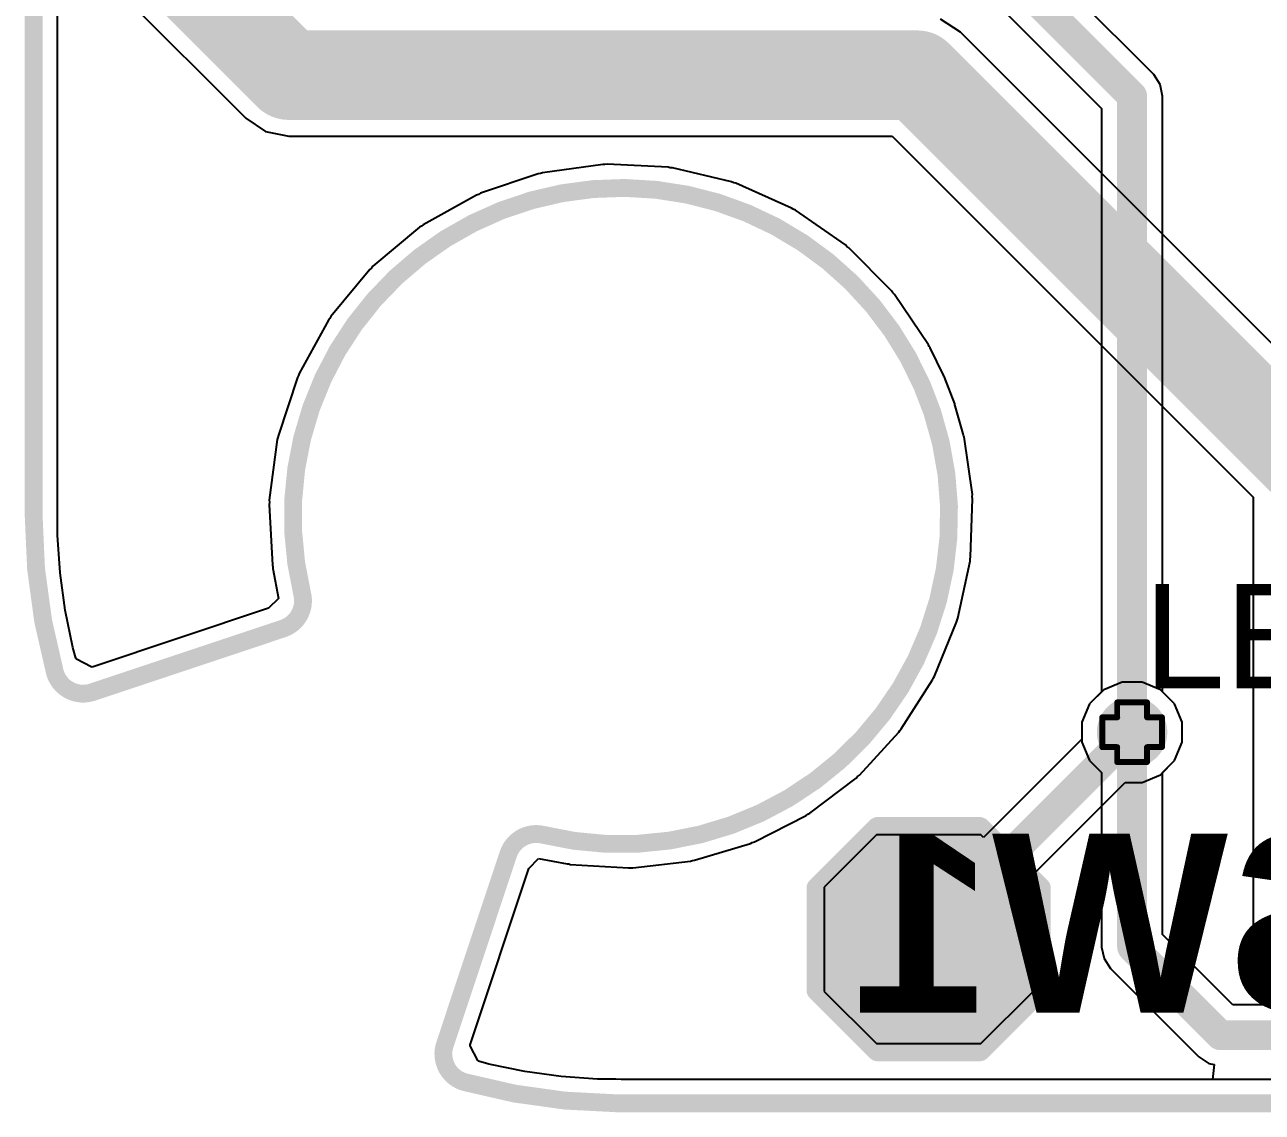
# Model space of a CAD drawing. Header units: inches. Extents: x -25 to 271, y -41 to 15.
# Drawn here: x -21.6 to -11.06, y -38.06 to -28.81 of the extents above; entities that cross this region are included whole.
import ezdxf

# ---------------------------------------------------------------- set-up
doc = ezdxf.new("R2010")
doc.units = ezdxf.units.IN
for name, color, linetype in [('Board_outline', 216, 'Continuous'), ('Bottom Layer', 5, 'Continuous'), ('Bottom Overlay', 54, 'Continuous'), ('Bottom Paste', 16, 'Continuous'), ('Bottom Solder', 6, 'Continuous'), ('Drill Drawing', 1, 'Continuous'), ('Top Layer', 1, 'Continuous'), ('Top Overlay', 2, 'Continuous'), ('Via Holes', 16, 'Continuous')]:
    doc.layers.add(name, color=color, linetype=linetype)
doc.styles.add('Arial', font='', dxfattribs={"height": 0.2})
doc.styles.add('Arial_Bold', font='', dxfattribs={"height": 0.2})
doc.styles.get('Arial').set_extended_font_data('Arial')
doc.styles.get('Arial_Bold').set_extended_font_data('Arial', bold=True)

# ---------------------------------------------------------------- blocks, each defined once
blk = doc.blocks.new('TEST_POINT_B_73')
at = {"layer": 'Bottom Layer'}
blk.add_hatch(color=5, dxfattribs=at).paths.add_polyline_path([(0.381, 0.762), (-0.381, 0.762), (-0.762, 0.381), (-0.762, -0.381), (-0.381, -0.762), (0.381, -0.762), (0.762, -0.381), (0.762, 0.381)])
at = {"layer": 'Bottom Paste'}
blk.add_hatch(color=16, dxfattribs=at).paths.add_polyline_path([(0.381, 0.762), (-0.381, 0.762), (-0.762, 0.381), (-0.762, -0.381), (-0.381, -0.762), (0.381, -0.762), (0.762, -0.381), (0.762, 0.381)])
at = {"layer": 'Bottom Solder'}
blk.add_hatch(color=6, dxfattribs=at).paths.add_polyline_path([(0.432, 0.864), (-0.432, 0.864), (-0.864, 0.432), (-0.864, -0.432), (-0.432, -0.864), (0.432, -0.864), (0.864, -0.432), (0.864, 0.432)])
at = {"layer": 'Bottom Overlay'}
for points in [[(-0.432, 0.94, 0.2, 0.2, 0), (-0.94, 0.432, 0.2, 0.2, 0)], [(0.432, 0.94, 0.2, 0.2, 0), (-0.432, 0.94, 0.2, 0.2, 0)], [(0.94, 0.432, 0.2, 0.2, 0), (0.432, 0.94, 0.2, 0.2, 0)], [(-0.94, 0.432, 0.2, 0.2, 0), (-0.94, -0.432, 0.2, 0.2, 0)], [(0.94, 0.432, 0.2, 0.2, 0), (0.94, -0.432, 0.2, 0.2, 0)], [(-0.432, -0.94, 0.2, 0.2, 0), (-0.94, -0.432, 0.2, 0.2, 0)], [(0.94, -0.432, 0.2, 0.2, 0), (0.432, -0.94, 0.2, 0.2, 0)], [(0.432, -0.94, 0.2, 0.2, 0), (-0.432, -0.94, 0.2, 0.2, 0)]]:
    blk.add_lwpolyline(points, format="xyseb", dxfattribs=at)
for points in [[(-0.482, 0.94, 0.1, 0.1, 1), (-0.382, 0.94, 0.1, 0.1, 1)], [(-0.482, 0.94, 0.1, 0.1, 1), (-0.382, 0.94, 0.1, 0.1, 1)], [(0.382, 0.94, 0.1, 0.1, 1), (0.482, 0.94, 0.1, 0.1, 1)], [(0.382, 0.94, 0.1, 0.1, 1), (0.482, 0.94, 0.1, 0.1, 1)], [(-0.99, 0.432, 0.1, 0.1, 1), (-0.89, 0.432, 0.1, 0.1, 1)], [(-0.99, 0.432, 0.1, 0.1, 1), (-0.89, 0.432, 0.1, 0.1, 1)], [(0.89, 0.432, 0.1, 0.1, 1), (0.99, 0.432, 0.1, 0.1, 1)], [(0.89, 0.432, 0.1, 0.1, 1), (0.99, 0.432, 0.1, 0.1, 1)], [(-0.99, -0.432, 0.1, 0.1, 1), (-0.89, -0.432, 0.1, 0.1, 1)], [(-0.99, -0.432, 0.1, 0.1, 1), (-0.89, -0.432, 0.1, 0.1, 1)], [(0.89, -0.432, 0.1, 0.1, 1), (0.99, -0.432, 0.1, 0.1, 1)], [(0.89, -0.432, 0.1, 0.1, 1), (0.99, -0.432, 0.1, 0.1, 1)], [(-0.482, -0.94, 0.1, 0.1, 1), (-0.382, -0.94, 0.1, 0.1, 1)], [(-0.482, -0.94, 0.1, 0.1, 1), (-0.382, -0.94, 0.1, 0.1, 1)], [(0.382, -0.94, 0.1, 0.1, 1), (0.482, -0.94, 0.1, 0.1, 1)], [(0.382, -0.94, 0.1, 0.1, 1), (0.482, -0.94, 0.1, 0.1, 1)]]:
    blk.add_lwpolyline(points, format="xyseb", close=True, dxfattribs=at)

msp = doc.modelspace()

# ---------------------------------------------------------------- hatches: boundary and pattern name
at = {"layer": 'Bottom Layer'}
h = msp.add_hatch(color=5, dxfattribs=at)
edge = h.paths.add_edge_path()
edge.add_arc((-12.167, -34.829), 0.3, 0, 360)
at = {"layer": 'Top Layer'}
h = msp.add_hatch(color=1, dxfattribs=at)
edge = h.paths.add_edge_path()
edge.add_arc((-12.167, -34.829), 0.3, 0, 360)
at = {"layer": 'Via Holes'}
h = msp.add_hatch(color=7, dxfattribs=at)
edge = h.paths.add_edge_path()
edge.add_arc((-12.167, -34.829), 0.15, 0, 360)

# ---------------------------------------------------------------- linework, layer by layer
at = {"layer": 'Board_outline'}
for points in [[(-21.519, -32.989, 0.152, 0.152, 0), (-21.519, 2.011, 0.152, 0.152, 0)], [(-19.233, -33.651, 0.152, 0.152, -0.918669), (-13.955, -31.878, 0.152, 0.152, 0)], [(-13.955, -31.878, 0.152, 0.152, 0), (-13.868, -32.105, 0.152, 0.152, 0)], [(-13.868, -32.105, 0.152, 0.152, -0.589842), (-17.181, -35.703, 0.152, 0.152, 0)], [(-21.339, -34.317, 0.152, 0.152, -0.067325), (-21.519, -32.989, 0.152, 0.152, 0)], [(-19.233, -33.651, 0.152, 0.152, -0.390333), (-19.397, -33.947, 0.152, 0.152, 0)], [(-21.019, -34.488, 0.152, 0.152, 0), (-19.397, -33.947, 0.152, 0.152, 0)], [(-21.019, -34.488, 0.152, 0.152, -0.429718), (-21.339, -34.317, 0.152, 0.152, 0)], [(-17.478, -35.867, 0.152, 0.152, -0.390327), (-17.181, -35.703, 0.152, 0.152, 0)], [(-18.018, -37.489, 0.152, 0.152, 0), (-17.478, -35.867, 0.152, 0.152, 0)], [(-17.847, -37.809, 0.152, 0.152, -0.429723), (-18.018, -37.489, 0.152, 0.152, 0)], [(-16.564, -37.988, 0.152, 0.152, -0.065034), (-17.847, -37.809, 0.152, 0.152, 0)], [(-16.564, -37.988, 0.152, 0.152, 0), (-16.519, -37.988, 0.152, 0.152, 0)], [(-16.519, -37.988, 0.152, 0.152, 0), (73.481, -37.988, 0.152, 0.152, 0)]]:
    msp.add_lwpolyline(points, format="xyseb", dxfattribs=at)
for points in [[(-13.993, -31.878, 0.0762, 0.0762, 1), (-13.917, -31.878, 0.0762, 0.0762, 1)], [(-13.993, -31.878, 0.0762, 0.0762, 1), (-13.917, -31.878, 0.0762, 0.0762, 1)], [(-13.906, -32.105, 0.0762, 0.0762, 1), (-13.83, -32.105, 0.0762, 0.0762, 1)], [(-13.906, -32.105, 0.0762, 0.0762, 1), (-13.83, -32.105, 0.0762, 0.0762, 1)], [(-21.557, -32.989, 0.0762, 0.0762, 1), (-21.481, -32.989, 0.0762, 0.0762, 1)], [(-21.557, -32.989, 0.0762, 0.0762, 1), (-21.481, -32.989, 0.0762, 0.0762, 1)], [(-19.271, -33.651, 0.0762, 0.0762, 1), (-19.195, -33.651, 0.0762, 0.0762, 1)], [(-19.271, -33.651, 0.0762, 0.0762, 1), (-19.195, -33.651, 0.0762, 0.0762, 1)], [(-19.435, -33.947, 0.0762, 0.0762, 1), (-19.359, -33.947, 0.0762, 0.0762, 1)], [(-19.435, -33.947, 0.0762, 0.0762, 1), (-19.359, -33.947, 0.0762, 0.0762, 1)], [(-21.377, -34.317, 0.0762, 0.0762, 1), (-21.301, -34.317, 0.0762, 0.0762, 1)], [(-21.377, -34.317, 0.0762, 0.0762, 1), (-21.301, -34.317, 0.0762, 0.0762, 1)], [(-21.057, -34.488, 0.0762, 0.0762, 1), (-20.981, -34.488, 0.0762, 0.0762, 1)], [(-21.057, -34.488, 0.0762, 0.0762, 1), (-20.981, -34.488, 0.0762, 0.0762, 1)], [(-17.219, -35.703, 0.0762, 0.0762, 1), (-17.143, -35.703, 0.0762, 0.0762, 1)], [(-17.219, -35.703, 0.0762, 0.0762, 1), (-17.143, -35.703, 0.0762, 0.0762, 1)], [(-17.516, -35.867, 0.0762, 0.0762, 1), (-17.44, -35.867, 0.0762, 0.0762, 1)], [(-17.516, -35.867, 0.0762, 0.0762, 1), (-17.44, -35.867, 0.0762, 0.0762, 1)], [(-18.056, -37.489, 0.0762, 0.0762, 1), (-17.98, -37.489, 0.0762, 0.0762, 1)], [(-18.056, -37.489, 0.0762, 0.0762, 1), (-17.98, -37.489, 0.0762, 0.0762, 1)], [(-17.885, -37.809, 0.0762, 0.0762, 1), (-17.809, -37.809, 0.0762, 0.0762, 1)], [(-17.885, -37.809, 0.0762, 0.0762, 1), (-17.809, -37.809, 0.0762, 0.0762, 1)], [(-16.602, -37.988, 0.0762, 0.0762, 1), (-16.526, -37.988, 0.0762, 0.0762, 1)], [(-16.602, -37.988, 0.0762, 0.0762, 1), (-16.526, -37.988, 0.0762, 0.0762, 1)], [(-16.557, -37.988, 0.0762, 0.0762, 1), (-16.481, -37.988, 0.0762, 0.0762, 1)], [(-16.557, -37.988, 0.0762, 0.0762, 1), (-16.481, -37.988, 0.0762, 0.0762, 1)]]:
    msp.add_lwpolyline(points, format="xyseb", close=True, dxfattribs=at)
at = {"layer": 'Bottom Layer'}
for p, q in [((-21.315, -32.989), (-21.315, -28.14)), ((-21.138, -28.176), (-19.713, -29.602)), ((-13.629, -28.869), (-13.797, -28.757)), ((-10.251, -32.247), (-13.629, -28.869)), ((-19.713, -29.602), (-19.545, -29.714)), ((-19.545, -29.714), (-19.346, -29.753)), ((-19.346, -29.753), (-14.21, -29.753)), ((-14.21, -29.753), (-11.135, -32.828)), ((-16.674, -29.995), (-17.187, -30.067)), ((-16.655, -29.996), (-16.674, -29.995)), ((-16.636, -29.993), (-16.655, -29.996)), ((-16.118, -30.018), (-16.636, -29.993)), ((-16.1, -30.023), (-16.118, -30.018)), ((-16.081, -30.023), (-16.1, -30.023)), ((-15.577, -30.143), (-16.081, -30.023)), ((-17.224, -30.075), (-17.715, -30.24)), ((-17.205, -30.073), (-17.224, -30.075)), ((-17.187, -30.067), (-17.205, -30.073)), ((-15.559, -30.151), (-15.577, -30.143)), ((-15.541, -30.155), (-15.559, -30.151)), ((-15.067, -30.366), (-15.541, -30.155)), ((-17.75, -30.256), (-18.202, -30.509)), ((-17.732, -30.25), (-17.75, -30.256)), ((-17.715, -30.24), (-17.732, -30.25)), ((-15.052, -30.377), (-15.067, -30.366)), ((-15.034, -30.385), (-15.052, -30.377)), ((-14.608, -30.679), (-15.034, -30.385)), ((-18.233, -30.53), (-18.631, -30.862)), ((-18.217, -30.521), (-18.233, -30.53)), ((-18.202, -30.509), (-18.217, -30.521)), ((-14.595, -30.693), (-14.608, -30.679)), ((-14.579, -30.704), (-14.595, -30.693)), ((-14.214, -31.072), (-14.579, -30.704)), ((-18.631, -30.862), (-18.643, -30.877)), ((-18.658, -30.889), (-18.988, -31.289)), ((-18.643, -30.877), (-18.658, -30.889)), ((-14.204, -31.088), (-14.214, -31.072)), ((-14.19, -31.101), (-14.204, -31.088)), ((-13.9, -31.531), (-14.19, -31.101)), ((-18.988, -31.289), (-18.997, -31.306)), ((-19.009, -31.32), (-19.259, -31.774)), ((-18.997, -31.306), (-19.009, -31.32)), ((-13.895, -31.544), (-13.9, -31.531)), ((-13.886, -31.555), (-13.895, -31.544)), ((-13.772, -31.788), (-13.886, -31.555)), ((-19.274, -31.809), (-19.436, -32.301)), ((-19.265, -31.792), (-19.274, -31.809)), ((-19.259, -31.774), (-19.265, -31.792)), ((-13.77, -31.797), (-13.772, -31.788)), ((-13.765, -31.805), (-13.77, -31.797)), ((-13.677, -32.032), (-13.765, -31.805)), ((-13.676, -32.041), (-13.677, -32.032)), ((-13.672, -32.05), (-13.676, -32.041)), ((-13.604, -32.288), (-13.672, -32.05)), ((-19.445, -32.338), (-19.513, -32.852)), ((-19.439, -32.32), (-19.445, -32.338)), ((-19.436, -32.301), (-19.439, -32.32)), ((-13.603, -32.302), (-13.604, -32.288)), ((-13.598, -32.315), (-13.603, -32.302)), ((-13.527, -32.805), (-13.598, -32.315)), ((-19.512, -32.871), (-19.514, -32.889)), ((-19.513, -32.852), (-19.512, -32.871)), ((-13.542, -33.337), (-13.525, -32.841)), ((-13.528, -32.823), (-13.527, -32.805)), ((-13.525, -32.841), (-13.528, -32.823)), ((-11.135, -32.828), (-11.135, -35.636)), ((-19.514, -32.889), (-19.487, -33.407)), ((-21.315, -33.15), (-21.315, -32.989)), ((-21.293, -33.472), (-21.315, -33.15)), ((-13.65, -33.857), (-13.546, -33.373)), ((-13.546, -33.355), (-13.542, -33.337)), ((-13.546, -33.373), (-13.546, -33.355)), ((-21.25, -33.791), (-21.293, -33.472)), ((-19.487, -33.407), (-19.483, -33.421)), ((-19.483, -33.421), (-19.483, -33.435)), ((-19.483, -33.435), (-19.434, -33.69)), ((-19.434, -33.69), (-19.519, -33.773)), ((-21.186, -34.107), (-21.25, -33.791)), ((-19.519, -33.773), (-21.022, -34.274)), ((-13.849, -34.351), (-13.661, -33.892)), ((-13.661, -33.892), (-13.657, -33.874)), ((-13.657, -33.874), (-13.65, -33.857)), ((-21.16, -34.2), (-21.186, -34.107)), ((-21.155, -34.206), (-21.16, -34.2)), ((-21.03, -34.273), (-21.155, -34.206)), ((-21.022, -34.274), (-21.03, -34.273)), ((-14.132, -34.801), (-13.866, -34.383)), ((-13.866, -34.383), (-13.859, -34.366)), ((-13.859, -34.366), (-13.849, -34.351)), ((-12.252, -34.402), (-12.408, -34.467)), ((-12.082, -34.402), (-12.252, -34.402)), ((-11.925, -34.467), (-12.082, -34.402)), ((-12.408, -34.467), (-12.529, -34.587)), ((-11.805, -34.587), (-11.925, -34.467)), ((-12.529, -34.587), (-12.594, -34.744)), ((-11.74, -34.744), (-11.805, -34.587)), ((-12.594, -34.744), (-12.594, -34.889)), ((-11.74, -34.914), (-11.74, -34.744)), ((-14.489, -35.194), (-14.154, -34.83)), ((-14.154, -34.83), (-14.144, -34.814)), ((-14.144, -34.814), (-14.132, -34.801)), ((-12.594, -34.889), (-13.431, -35.726)), ((-11.805, -35.07), (-11.74, -34.914)), ((-11.925, -35.191), (-11.805, -35.07)), ((-12.082, -35.256), (-11.925, -35.191)), ((-14.911, -35.518), (-14.516, -35.219)), ((-14.516, -35.219), (-14.504, -35.205)), ((-14.504, -35.205), (-14.489, -35.194)), ((-13.064, -36.093), (-12.227, -35.256)), ((-12.227, -35.256), (-12.082, -35.256)), ((-15.383, -35.762), (-14.942, -35.537)), ((-14.942, -35.537), (-14.928, -35.526)), ((-14.928, -35.526), (-14.911, -35.518)), ((-14.343, -35.702), (-14.788, -36.147)), ((-13.454, -35.702), (-14.343, -35.702)), ((-13.431, -35.726), (-13.454, -35.702)), ((-11.135, -35.636), (-11.135, -36.652)), ((-15.892, -35.919), (-15.417, -35.776)), ((-15.417, -35.776), (-15.401, -35.767)), ((-15.401, -35.767), (-15.383, -35.762)), ((-17.303, -35.989), (-17.221, -35.903)), ((-17.221, -35.903), (-16.977, -35.951)), ((-16.419, -35.984), (-15.927, -35.927)), ((-15.927, -35.927), (-15.91, -35.921)), ((-15.91, -35.921), (-15.892, -35.919)), ((-17.804, -37.492), (-17.303, -35.989)), ((-16.977, -35.951), (-16.963, -35.951)), ((-16.963, -35.951), (-16.95, -35.955)), ((-16.95, -35.955), (-16.455, -35.985)), ((-16.455, -35.985), (-16.437, -35.983)), ((-16.437, -35.983), (-16.419, -35.984)), ((-13.01, -36.147), (-13.064, -36.093)), ((-14.788, -36.147), (-14.788, -37.036)), ((-13.01, -37.036), (-13.01, -36.147)), ((-11.135, -36.652), (-11.096, -36.85)), ((-11.096, -36.85), (-10.983, -37.018)), ((-14.788, -37.036), (-14.343, -37.48)), ((-13.454, -37.48), (-13.01, -37.036)), ((-17.803, -37.499), (-17.804, -37.492)), ((-17.736, -37.625), (-17.803, -37.499)), ((-14.343, -37.48), (-13.454, -37.48)), ((-17.731, -37.63), (-17.736, -37.625)), ((-17.643, -37.654), (-17.731, -37.63)), ((-17.338, -37.717), (-17.643, -37.654)), ((-17.029, -37.76), (-17.338, -37.717)), ((-16.718, -37.783), (-17.029, -37.76)), ((-16.563, -37.784), (-16.718, -37.783)), ((-16.518, -37.785), (-16.563, -37.784)), ((-10.397, -37.785), (-16.518, -37.785))]:
    msp.add_line(p, q, dxfattribs=at)
for points in [[(-20.772, -27.81, 0.762, 0.762, 0), (-19.346, -29.235, 0.762, 0.762, 0)], [(-19.346, -29.235, 0.762, 0.762, 0), (-13.995, -29.235, 0.762, 0.762, 0)], [(-13.995, -29.235, 0.762, 0.762, 0), (-10.617, -32.614, 0.762, 0.762, 0)], [(-13.868, -36.53, 0.254, 0.254, 0), (-12.167, -34.829, 0.254, 0.254, 0)]]:
    msp.add_lwpolyline(points, format="xyseb", dxfattribs=at)
for points in [[(-19.537, -29.235, 0.381, 0.381, 1), (-19.156, -29.235, 0.381, 0.381, 1)], [(-19.537, -29.235, 0.381, 0.381, 1), (-19.156, -29.235, 0.381, 0.381, 1)], [(-14.186, -29.235, 0.381, 0.381, 1), (-13.805, -29.235, 0.381, 0.381, 1)], [(-14.186, -29.235, 0.381, 0.381, 1), (-13.805, -29.235, 0.381, 0.381, 1)], [(-12.23, -34.829, 0.127, 0.127, 1), (-12.103, -34.829, 0.127, 0.127, 1)], [(-13.932, -36.53, 0.127, 0.127, 1), (-13.805, -36.53, 0.127, 0.127, 1)]]:
    msp.add_lwpolyline(points, format="xyseb", close=True, dxfattribs=at)
at = {"layer": 'Drill Drawing'}
for points in [[(-12.294, -34.702, 0.0508, 0.0508, 0), (-12.294, -34.575, 0.0508, 0.0508, 0)], [(-12.294, -34.575, 0.0508, 0.0508, 0), (-12.04, -34.575, 0.0508, 0.0508, 0)], [(-12.04, -34.702, 0.0508, 0.0508, 0), (-12.04, -34.575, 0.0508, 0.0508, 0)], [(-12.421, -34.956, 0.0508, 0.0508, 0), (-12.421, -34.702, 0.0508, 0.0508, 0)], [(-12.421, -34.702, 0.0508, 0.0508, 0), (-12.294, -34.702, 0.0508, 0.0508, 0)], [(-12.04, -34.702, 0.0508, 0.0508, 0), (-11.913, -34.702, 0.0508, 0.0508, 0)], [(-11.913, -34.956, 0.0508, 0.0508, 0), (-11.913, -34.702, 0.0508, 0.0508, 0)], [(-12.421, -34.956, 0.0508, 0.0508, 0), (-12.294, -34.956, 0.0508, 0.0508, 0)], [(-12.294, -35.083, 0.0508, 0.0508, 0), (-12.294, -34.956, 0.0508, 0.0508, 0)], [(-12.04, -34.956, 0.0508, 0.0508, 0), (-11.913, -34.956, 0.0508, 0.0508, 0)], [(-12.04, -35.083, 0.0508, 0.0508, 0), (-12.04, -34.956, 0.0508, 0.0508, 0)], [(-12.294, -35.083, 0.0508, 0.0508, 0), (-12.04, -35.083, 0.0508, 0.0508, 0)]]:
    msp.add_lwpolyline(points, format="xyseb", dxfattribs=at)
for points in [[(-12.306, -34.575, 0.0254, 0.0254, 1), (-12.281, -34.575, 0.0254, 0.0254, 1)], [(-12.306, -34.575, 0.0254, 0.0254, 1), (-12.281, -34.575, 0.0254, 0.0254, 1)], [(-12.052, -34.575, 0.0254, 0.0254, 1), (-12.027, -34.575, 0.0254, 0.0254, 1)], [(-12.052, -34.575, 0.0254, 0.0254, 1), (-12.027, -34.575, 0.0254, 0.0254, 1)], [(-12.433, -34.702, 0.0254, 0.0254, 1), (-12.408, -34.702, 0.0254, 0.0254, 1)], [(-12.433, -34.702, 0.0254, 0.0254, 1), (-12.408, -34.702, 0.0254, 0.0254, 1)], [(-12.306, -34.702, 0.0254, 0.0254, 1), (-12.281, -34.702, 0.0254, 0.0254, 1)], [(-12.306, -34.702, 0.0254, 0.0254, 1), (-12.281, -34.702, 0.0254, 0.0254, 1)], [(-12.052, -34.702, 0.0254, 0.0254, 1), (-12.027, -34.702, 0.0254, 0.0254, 1)], [(-12.052, -34.702, 0.0254, 0.0254, 1), (-12.027, -34.702, 0.0254, 0.0254, 1)], [(-11.925, -34.702, 0.0254, 0.0254, 1), (-11.9, -34.702, 0.0254, 0.0254, 1)], [(-11.925, -34.702, 0.0254, 0.0254, 1), (-11.9, -34.702, 0.0254, 0.0254, 1)], [(-12.433, -34.956, 0.0254, 0.0254, 1), (-12.408, -34.956, 0.0254, 0.0254, 1)], [(-12.433, -34.956, 0.0254, 0.0254, 1), (-12.408, -34.956, 0.0254, 0.0254, 1)], [(-12.306, -34.956, 0.0254, 0.0254, 1), (-12.281, -34.956, 0.0254, 0.0254, 1)], [(-12.306, -34.956, 0.0254, 0.0254, 1), (-12.281, -34.956, 0.0254, 0.0254, 1)], [(-12.052, -34.956, 0.0254, 0.0254, 1), (-12.027, -34.956, 0.0254, 0.0254, 1)], [(-12.052, -34.956, 0.0254, 0.0254, 1), (-12.027, -34.956, 0.0254, 0.0254, 1)], [(-11.925, -34.956, 0.0254, 0.0254, 1), (-11.9, -34.956, 0.0254, 0.0254, 1)], [(-11.925, -34.956, 0.0254, 0.0254, 1), (-11.9, -34.956, 0.0254, 0.0254, 1)], [(-12.306, -35.083, 0.0254, 0.0254, 1), (-12.281, -35.083, 0.0254, 0.0254, 1)], [(-12.306, -35.083, 0.0254, 0.0254, 1), (-12.281, -35.083, 0.0254, 0.0254, 1)], [(-12.052, -35.083, 0.0254, 0.0254, 1), (-12.027, -35.083, 0.0254, 0.0254, 1)], [(-12.052, -35.083, 0.0254, 0.0254, 1), (-12.027, -35.083, 0.0254, 0.0254, 1)]]:
    msp.add_lwpolyline(points, format="xyseb", close=True, dxfattribs=at)
at = {"layer": 'Top Layer'}
for p, q in [((-11.983, -29.23), (-20.798, -20.416)), ((-21.315, -32.989), (-21.315, -20.811)), ((-21.188, -20.758), (-12.426, -29.52)), ((-11.927, -29.314), (-11.983, -29.23)), ((-11.908, -29.413), (-11.927, -29.314)), ((-11.908, -34.484), (-11.908, -29.413)), ((-12.426, -29.52), (-12.426, -34.484)), ((-16.674, -29.995), (-17.187, -30.067)), ((-16.655, -29.996), (-16.674, -29.995)), ((-16.636, -29.993), (-16.655, -29.996)), ((-16.118, -30.018), (-16.636, -29.993)), ((-16.1, -30.023), (-16.118, -30.018)), ((-16.081, -30.023), (-16.1, -30.023)), ((-15.577, -30.143), (-16.081, -30.023)), ((-17.224, -30.075), (-17.715, -30.24)), ((-17.205, -30.073), (-17.224, -30.075)), ((-17.187, -30.067), (-17.205, -30.073)), ((-15.559, -30.151), (-15.577, -30.143)), ((-15.541, -30.155), (-15.559, -30.151)), ((-15.067, -30.366), (-15.541, -30.155)), ((-17.75, -30.256), (-18.202, -30.509)), ((-17.732, -30.25), (-17.75, -30.256)), ((-17.715, -30.24), (-17.732, -30.25)), ((-15.052, -30.377), (-15.067, -30.366)), ((-15.034, -30.385), (-15.052, -30.377)), ((-14.608, -30.679), (-15.034, -30.385)), ((-18.233, -30.53), (-18.631, -30.862)), ((-18.217, -30.521), (-18.233, -30.53)), ((-18.202, -30.509), (-18.217, -30.521)), ((-14.595, -30.693), (-14.608, -30.679)), ((-14.579, -30.704), (-14.595, -30.693)), ((-14.214, -31.072), (-14.579, -30.704)), ((-18.631, -30.862), (-18.643, -30.877)), ((-18.658, -30.889), (-18.988, -31.289)), ((-18.643, -30.877), (-18.658, -30.889)), ((-14.204, -31.088), (-14.214, -31.072)), ((-14.19, -31.101), (-14.204, -31.088)), ((-13.9, -31.531), (-14.19, -31.101)), ((-18.988, -31.289), (-18.997, -31.306)), ((-19.009, -31.32), (-19.259, -31.774)), ((-18.997, -31.306), (-19.009, -31.32)), ((-13.895, -31.544), (-13.9, -31.531)), ((-13.886, -31.555), (-13.895, -31.544)), ((-13.772, -31.788), (-13.886, -31.555)), ((-19.274, -31.809), (-19.436, -32.301)), ((-19.265, -31.792), (-19.274, -31.809)), ((-19.259, -31.774), (-19.265, -31.792)), ((-13.77, -31.797), (-13.772, -31.788)), ((-13.765, -31.805), (-13.77, -31.797)), ((-13.677, -32.032), (-13.765, -31.805)), ((-13.676, -32.041), (-13.677, -32.032)), ((-13.672, -32.05), (-13.676, -32.041)), ((-13.604, -32.288), (-13.672, -32.05)), ((-19.445, -32.338), (-19.513, -32.852)), ((-19.439, -32.32), (-19.445, -32.338)), ((-19.436, -32.301), (-19.439, -32.32)), ((-13.603, -32.302), (-13.604, -32.288)), ((-13.598, -32.315), (-13.603, -32.302)), ((-13.527, -32.805), (-13.598, -32.315)), ((-19.512, -32.871), (-19.514, -32.889)), ((-19.513, -32.852), (-19.512, -32.871)), ((-13.542, -33.337), (-13.525, -32.841)), ((-13.528, -32.823), (-13.527, -32.805)), ((-13.525, -32.841), (-13.528, -32.823)), ((-19.514, -32.889), (-19.487, -33.407)), ((-21.315, -33.15), (-21.315, -32.989)), ((-21.293, -33.472), (-21.315, -33.15)), ((-13.65, -33.857), (-13.546, -33.373)), ((-13.546, -33.355), (-13.542, -33.337)), ((-13.546, -33.373), (-13.546, -33.355)), ((-21.25, -33.791), (-21.293, -33.472)), ((-19.487, -33.407), (-19.483, -33.421)), ((-19.483, -33.421), (-19.483, -33.435)), ((-19.483, -33.435), (-19.434, -33.69)), ((-19.434, -33.69), (-19.519, -33.773)), ((-21.186, -34.107), (-21.25, -33.791)), ((-19.519, -33.773), (-21.022, -34.274)), ((-13.849, -34.351), (-13.661, -33.892)), ((-13.661, -33.892), (-13.657, -33.874)), ((-13.657, -33.874), (-13.65, -33.857)), ((-21.16, -34.2), (-21.186, -34.107)), ((-21.155, -34.206), (-21.16, -34.2)), ((-21.03, -34.273), (-21.155, -34.206)), ((-21.022, -34.274), (-21.03, -34.273)), ((-14.132, -34.801), (-13.866, -34.383)), ((-13.866, -34.383), (-13.859, -34.366)), ((-13.859, -34.366), (-13.849, -34.351)), ((-12.426, -34.484), (-12.529, -34.587)), ((-11.805, -34.587), (-11.908, -34.484)), ((-12.529, -34.587), (-12.594, -34.744)), ((-11.74, -34.744), (-11.805, -34.587)), ((-12.594, -34.744), (-12.594, -34.914)), ((-11.74, -34.914), (-11.74, -34.744)), ((-14.489, -35.194), (-14.154, -34.83)), ((-14.154, -34.83), (-14.144, -34.814)), ((-14.144, -34.814), (-14.132, -34.801)), ((-12.594, -34.914), (-12.529, -35.07)), ((-11.805, -35.07), (-11.74, -34.914)), ((-12.529, -35.07), (-12.426, -35.173)), ((-11.908, -35.173), (-11.805, -35.07)), ((-12.426, -35.173), (-12.426, -36.658)), ((-11.908, -36.551), (-11.908, -35.173)), ((-14.911, -35.518), (-14.516, -35.219)), ((-14.516, -35.219), (-14.504, -35.205)), ((-14.504, -35.205), (-14.489, -35.194)), ((-15.383, -35.762), (-14.942, -35.537)), ((-14.942, -35.537), (-14.928, -35.526)), ((-14.928, -35.526), (-14.911, -35.518)), ((-15.892, -35.919), (-15.417, -35.776)), ((-15.417, -35.776), (-15.401, -35.767)), ((-15.401, -35.767), (-15.383, -35.762)), ((-17.303, -35.989), (-17.221, -35.903)), ((-17.221, -35.903), (-16.977, -35.951)), ((-16.419, -35.984), (-15.927, -35.927)), ((-15.927, -35.927), (-15.91, -35.921)), ((-15.91, -35.921), (-15.892, -35.919)), ((-17.804, -37.492), (-17.303, -35.989)), ((-16.977, -35.951), (-16.963, -35.951)), ((-16.963, -35.951), (-16.95, -35.955)), ((-16.95, -35.955), (-16.455, -35.985)), ((-16.455, -35.985), (-16.437, -35.983)), ((-16.437, -35.983), (-16.419, -35.984)), ((-11.308, -37.15), (-11.908, -36.551)), ((-12.426, -36.658), (-12.406, -36.757)), ((-12.406, -36.757), (-12.35, -36.841)), ((-12.35, -36.841), (-11.598, -37.593)), ((11.793, -37.15), (-11.308, -37.15)), ((-17.803, -37.499), (-17.804, -37.492)), ((-17.736, -37.625), (-17.803, -37.499)), ((-11.598, -37.593), (-11.514, -37.649)), ((-17.731, -37.63), (-17.736, -37.625)), ((-17.643, -37.654), (-17.731, -37.63)), ((-17.338, -37.717), (-17.643, -37.654)), ((-17.029, -37.76), (-17.338, -37.717)), ((-11.514, -37.649), (-11.469, -37.658)), ((-11.469, -37.658), (-11.482, -37.785)), ((-16.718, -37.783), (-17.029, -37.76)), ((-16.563, -37.784), (-16.718, -37.783)), ((-16.518, -37.785), (-16.563, -37.784)), ((-11.482, -37.785), (-16.518, -37.785))]:
    msp.add_line(p, q, dxfattribs=at)
for points in [[(-21.057, -20.523, 0.254, 0.254, 0), (-12.167, -29.413, 0.254, 0.254, 0)], [(-12.167, -34.829, 0.254, 0.254, 0), (-12.167, -29.413, 0.254, 0.254, 0)], [(-12.167, -36.658, 0.254, 0.254, 0), (-12.167, -34.829, 0.254, 0.254, 0)], [(-12.167, -36.658, 0.254, 0.254, 0), (-11.415, -37.409, 0.254, 0.254, 0)], [(-11.415, -37.409, 0.254, 0.254, 0), (21.222, -37.409, 0.254, 0.254, 0)]]:
    msp.add_lwpolyline(points, format="xyseb", dxfattribs=at)
for points in [[(-12.23, -29.413, 0.127, 0.127, 1), (-12.103, -29.413, 0.127, 0.127, 1)], [(-12.23, -29.413, 0.127, 0.127, 1), (-12.103, -29.413, 0.127, 0.127, 1)], [(-12.23, -34.829, 0.127, 0.127, 1), (-12.103, -34.829, 0.127, 0.127, 1)], [(-12.23, -34.829, 0.127, 0.127, 1), (-12.103, -34.829, 0.127, 0.127, 1)], [(-12.23, -36.658, 0.127, 0.127, 1), (-12.103, -36.658, 0.127, 0.127, 1)], [(-12.23, -36.658, 0.127, 0.127, 1), (-12.103, -36.658, 0.127, 0.127, 1)], [(-11.478, -37.409, 0.127, 0.127, 1), (-11.351, -37.409, 0.127, 0.127, 1)], [(-11.478, -37.409, 0.127, 0.127, 1), (-11.351, -37.409, 0.127, 0.127, 1)]]:
    msp.add_lwpolyline(points, format="xyseb", close=True, dxfattribs=at)

# ---------------------------------------------------------------- block references
at = {"rotation": 180}
msp.add_blockref('TEST_POINT_B_73', (-13.899, -36.591), dxfattribs=at)

# ---------------------------------------------------------------- texts
at = {"layer": 'Bottom Overlay', "style": 'Arial_Bold', "text_generation_flag": 2}
msp.add_text('SW1', height=1.524, rotation=360, dxfattribs=at).set_placement((-9.931, -37.218))
at = {"layer": 'Top Overlay', "style": 'Arial'}
msp.add_text('LED2', height=0.889, dxfattribs=at).set_placement((-12.069, -34.455))

doc.saveas('drawing.dxf')
